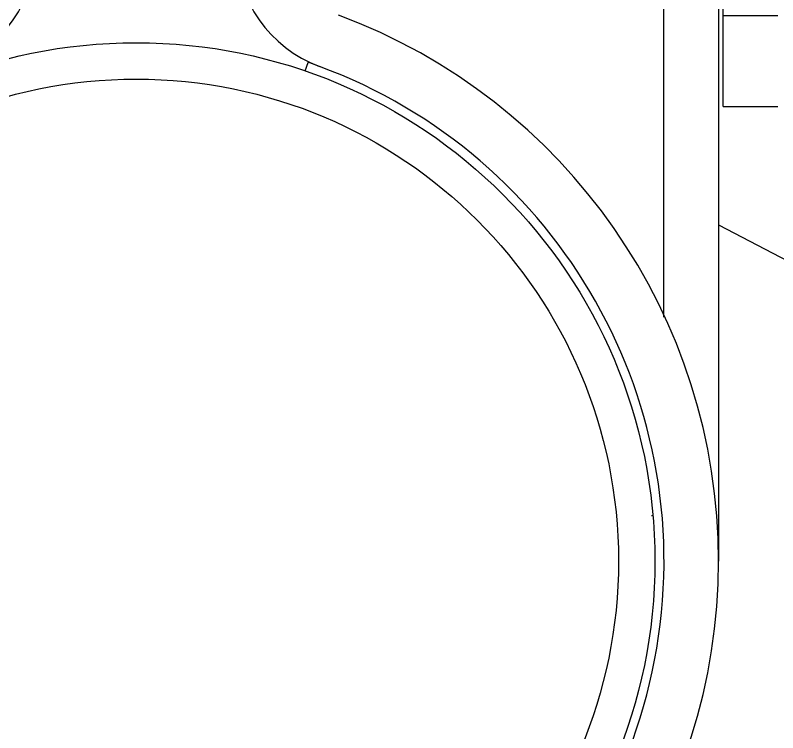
# Model space of a CAD drawing. Extents: x 27938 to 1507990, y 110129 to 923079.
# Drawn here: x 480396 to 481369, y 340495 to 341411 of the extents above; entities that cross this region are included whole.
import ezdxf

# ---------------------------------------------------------------- set-up
doc = ezdxf.new("R2010")
doc.units = 0
doc.header["$LTSCALE"] = 1000
doc.header["$MEASUREMENT"] = 0
doc.styles.get("Standard").update_dxf_attribs({"font": 'gbenor.shx', "bigfont": 'gbcbig.shx'})
doc.dimstyles.get("Standard").update_dxf_attribs({"dimtxt": 0.18, "dimasz": 0.18, "dimexe": 0.18, "dimexo": 0.0625, "dimgap": 0.09, "dimtad": 0, "dimtih": 1, "dimtoh": 1, "dimdec": 4, "dimzin": 0, "dimdsep": 46, "dimtxsty": 'Standard', "dimcen": 0.09, "dimadec": 0, "dimazin": 0, "dimtfac": 1, "dimtdec": 4, "dimtofl": 0, "dimtmove": 0, "dimatfit": 3, "dimfxl": 1, "dimtolj": 1, "dimtzin": 0, "dimarcsym": 0})

msp = doc.modelspace()

# ---------------------------------------------------------------- linework, layer by layer
at = {"linetype": 'Continuous'}
for p, q in [((481299.72, 341294.87), (481299.72, 341788.55)), ((481224.22, 341025.74), (481224.22, 341782.74)), ((481293.92, 341782.74), (481293.92, 340714.07)), ((481299.72, 341411.03), (481369.42, 341411.03)), ((480766.05, 341340.11), (480769.84, 341351.09)), ((481299.72, 341294.87), (481369.42, 341294.87)), ((481208.45, 340772.15), (481209.4, 340772.15))]:
    msp.add_line(p, q, dxfattribs=at)
for radius in [662.11, 615.65]:
    msp.add_circle((480550.49, 340714.07), radius, dxfattribs=at)
for centre, radius, start, end in [((480260.09, 341498.38), 162.62, 290.31751, 0), ((480840.89, 341498.38), 162.62, 180, 249.68249), ((480550.49, 340714.07), 743.42, 290.31751, 69.68249), ((480550.49, 340714.07), 673.73, 109, 71)]:
    msp.add_arc(centre, radius, start, end, dxfattribs=at)

# ---------------------------------------------------------------- leaders
msp.add_leader([(481293.92, 341143.68), (482085.34, 340726.94)], dimstyle='Standard', override={"dimgap": 20, "dimtad": 0})

doc.saveas('drawing.dxf')
